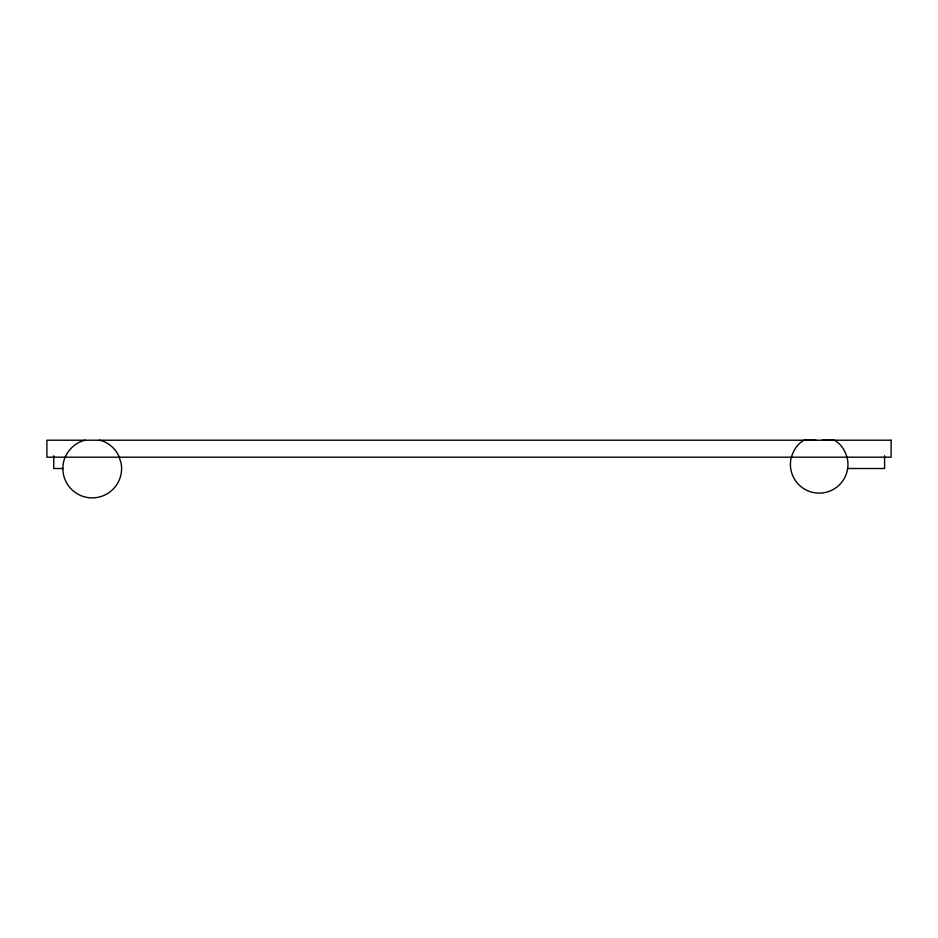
<?xml version="1.0" encoding="UTF-8"?>
<svg xmlns="http://www.w3.org/2000/svg" width="938" height="938" viewBox="0 0 938 938"><rect width="100%" height="100%" fill="white"/><g stroke="black" fill="none" stroke-linecap="round" stroke-linejoin="round"><path stroke-width="1.41" d="M85.088 440.215C75.615 442.337 68.028 449.724 64.558 458.647A29.371 29.371 0 0 0 89.86 497.785A29.371 29.371 0 0 0 121.119 463.208L118.763 455.915A29.371 29.371 0 0 0 102.09 440.837L99.17 440.215M822.204 440.262L834.41 440.215C841.914 444.436 846.451 452.655 847.764 460.992A28.773 28.773 0 0 1 818.792 493.13A28.773 28.773 0 0 1 790.711 460.206C792.223 452.163 796.702 444.366 803.901 440.215L816.107 440.262M63.338 468.508L53.736 468.508L53.736 455.774M847.659 468.508L884.604 468.508L884.604 455.774M891.1 440.215L46.9 440.215L46.9 457.193L891.1 457.193L891.1 440.215"/></g></svg>
